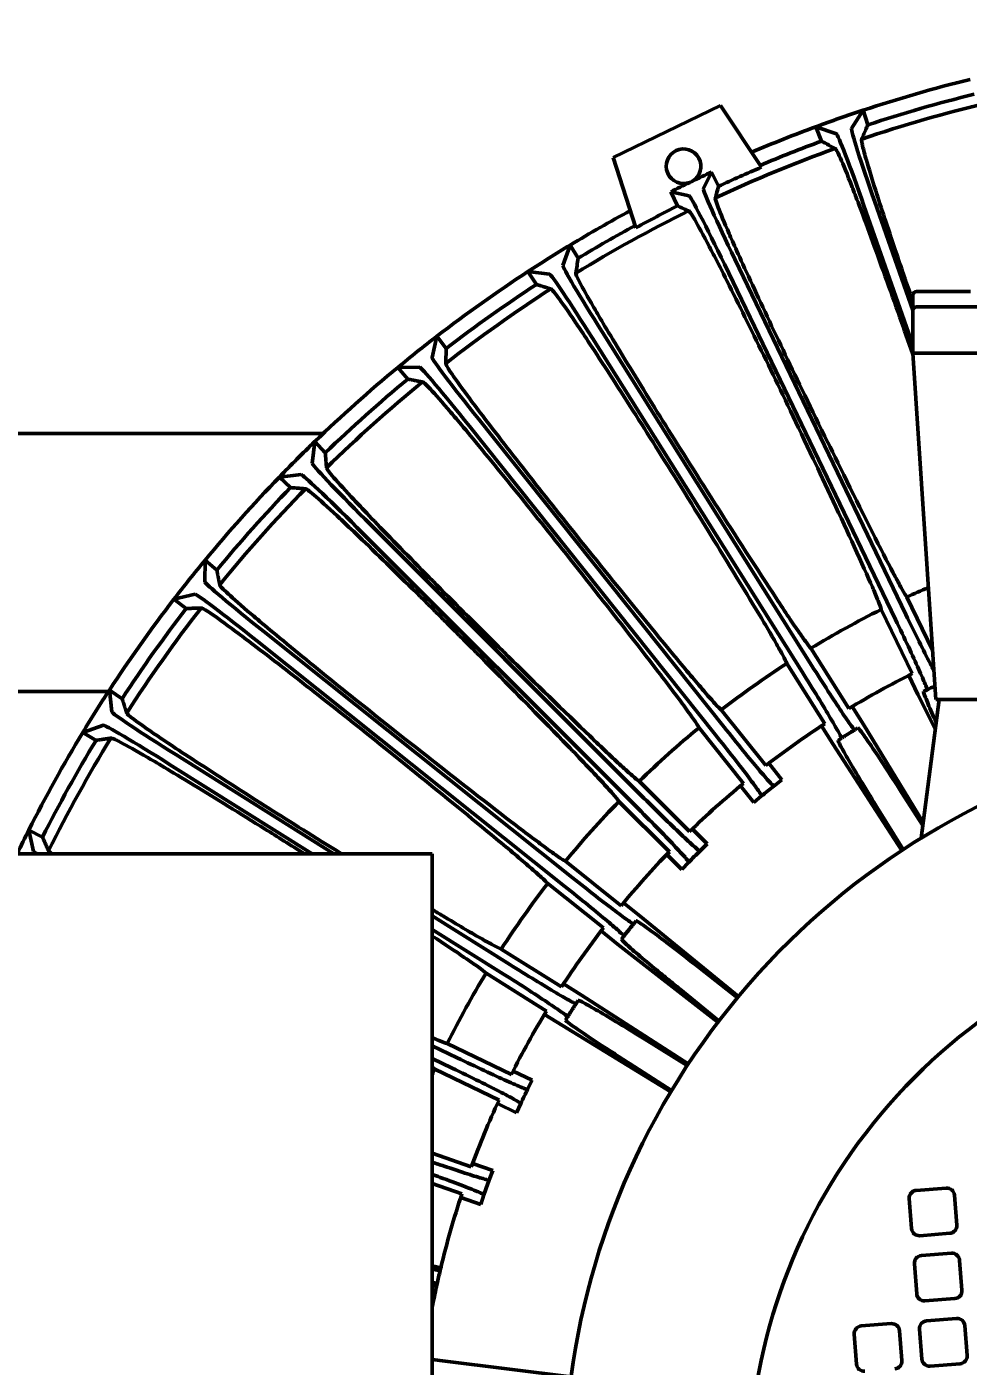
# Model space of a CAD drawing. Header units: inches. Extents: x 11 to 1621, y 11 to 1332.
# Drawn here: x 1058.74 to 1063.56, y 310.45 to 317.3 of the extents above; entities that cross this region are included whole.
import ezdxf

# ---------------------------------------------------------------- set-up
doc = ezdxf.new("R2010")
doc.units = ezdxf.units.IN
doc.header["$LTSCALE"] = 48
doc.header["$MEASUREMENT"] = 0
doc.layers.add('Dimension (ANSI)', color=7, linetype='Continuous', lineweight=25)
doc.layers.add('Visible (ANSI)', color=7, linetype='Continuous', lineweight=50)
doc.styles.add('Dimension Text', font='tahoma.ttf')
doc.dimstyles.new('ELC FT', dxfattribs={"dimscale": 48, "dimtxt": 0.12, "dimasz": 0.098425, "dimexe": 0.05, "dimexo": 0.1, "dimgap": 0.031496, "dimtad": 1, "dimdec": 5, "dimzin": 3, "dimdsep": 46, "dimlunit": 4, "dimtxsty": 'Dimension Text', "dimcen": 0.09, "dimdle": 0.5, "dimclrd": 5, "dimclre": 5, "dimclrt": 256, "dimadec": 1, "dimazin": 3, "dimtfac": 0.833333, "dimtofl": 0, "dimtmove": 0, "dimatfit": 3, "dimfxl": 0, "dimfrac": 2, "dimtolj": 1, "dimtzin": 0, "dimlwd": 25, "dimlwe": 25, "dimarcsym": 0})

# ---------------------------------------------------------------- blocks, each defined once
blk = doc.blocks.new('*D32')
at = {"layer": 'Defpoints', "color": 0, "linetype": 'Continuous', "transparency": 16777216}
for p in [(1009.1438, 460.8893), (1167.9445, 460.8893), (1018.5453, 291.4511)]:
    blk.add_point(p, dxfattribs=at)
at = {"layer": 'Dimension (ANSI)', "color": 5, "linetype": 'Continuous', "lineweight": 25, "transparency": 16777216}
for p, q in [((1163.1445, 460.8893), (1006.7438, 460.8893)), ((1009.1438, 296.1755), (1009.1438, 456.1649)), ((1013.7453, 291.4511), (1006.7438, 291.4511))]:
    blk.add_line(p, q, dxfattribs=at)
at = {"layer": 'Dimension (ANSI)', "color": 5, "linetype": 'Continuous', "transparency": 16777216}
for points in [[(1008.3564, 456.1649), (1009.9312, 456.1649), (1009.1438, 460.8893)], [(1008.3564, 296.1755), (1009.9312, 296.1755), (1009.1438, 291.4511)]]:
    blk.add_solid(points, dxfattribs=at)
at = {"layer": 'Dimension (ANSI)', "linetype": 'Continuous', "lineweight": 25, "transparency": 16777216, "insert": (1003.9957, 376.1702), "char_height": 5.76, "attachment_point": 5, "rotation": 90, "style": 'Dimension Text'}
blk.add_mtext('\\A1;14\'-1 7/16"', dxfattribs=at)
blk = doc.blocks.new('*D51')
at = {"layer": 'Defpoints', "color": 0, "linetype": 'Continuous', "transparency": 16777216}
for p in [(1146.447, 546.4511), (994.5453, 291.4511), (1018.5453, 291.4511)]:
    blk.add_point(p, dxfattribs=at)
at = {"layer": 'Dimension (ANSI)', "color": 5, "linetype": 'Continuous', "lineweight": 25, "transparency": 16777216}
for p, q in [((1141.647, 546.4511), (992.1453, 546.4511)), ((994.5453, 541.7267), (994.5453, 296.1755)), ((1013.7453, 291.4511), (992.1453, 291.4511))]:
    blk.add_line(p, q, dxfattribs=at)
at = {"layer": 'Dimension (ANSI)', "color": 5, "linetype": 'Continuous', "transparency": 16777216}
for points in [[(993.7579, 541.7267), (995.3327, 541.7267), (994.5453, 546.4511)], [(993.7579, 296.1755), (995.3327, 296.1755), (994.5453, 291.4511)]]:
    blk.add_solid(points, dxfattribs=at)
at = {"layer": 'Dimension (ANSI)', "linetype": 'Continuous', "lineweight": 25, "transparency": 16777216, "insert": (990.0336, 418.9511), "char_height": 5.76, "attachment_point": 5, "rotation": 90, "style": 'Dimension Text'}
blk.add_mtext('\\A1;21\'-3"', dxfattribs=at)

msp = doc.modelspace()

# ---------------------------------------------------------------- linework, layer by layer
at = {"layer": 'Visible (ANSI)'}
for p, q in [((1062.291202, 316.8985), (1061.741398, 316.633729)), ((1062.499766, 316.583149), (1062.291202, 316.8985)), ((1063.019773, 316.874972), (1062.960263, 316.781271)), ((1063.019773, 316.874972), (1063.043584, 316.799912)), ((1062.806411, 316.716921), (1062.778228, 316.790451)), ((1062.883176, 316.754297), (1062.778228, 316.790451)), ((1061.741398, 316.633729), (1061.857912, 316.274049)), ((1062.244995, 316.558704), (1062.20259, 316.471714)), ((1062.244995, 316.558704), (1062.280015, 316.485984)), ((1062.070891, 316.385275), (1062.035871, 316.457995)), ((1062.130321, 316.436911), (1062.035871, 316.457995)), ((1063.273129, 315.674113), (1063.023819, 316.386599)), ((1063.07956, 316.406104), (1063.273129, 315.852916)), ((1061.522218, 316.185589), (1061.484744, 316.080114)), ((1061.522218, 316.185589), (1061.562265, 316.117789)), ((1062.363808, 316.112561), (1063.238705, 314.295819)), ((1061.416826, 316.037438), (1061.305537, 316.049439)), ((1061.349247, 315.98394), (1061.305537, 316.049439)), ((1063.185498, 314.270196), (1062.310601, 316.086938)), ((1063.273129, 315.849266), (1063.273129, 315.928006)), ((1063.292814, 315.947691), (1063.568404, 315.947691)), ((1063.273129, 315.849266), (1063.273129, 315.63273)), ((1063.292814, 315.868951), (1063.469979, 315.868951)), ((1063.469979, 315.868951), (1063.804625, 315.868951)), ((1060.840686, 315.71961), (1060.815258, 315.610602)), ((1060.840686, 315.71961), (1060.888073, 315.65672)), ((1062.707963, 314.002489), (1061.635157, 315.70985)), ((1061.685161, 315.741269), (1062.757967, 314.033908)), ((1063.273129, 315.63273), (1063.281874, 315.63273)), ((1063.391239, 313.861077), (1063.273129, 315.63273)), ((1063.281874, 315.63273), (1063.298623, 315.63273)), ((1063.298623, 315.63273), (1063.321109, 315.63273)), ((1063.321109, 315.63273), (1063.341512, 315.63273)), ((1063.341512, 315.63273), (1063.373494, 315.63273)), ((1063.373494, 315.63273), (1063.412131, 315.63273)), ((1063.412131, 315.63273), (1063.469979, 315.63273)), ((1063.469979, 315.63273), (1066.411769, 315.63273)), ((1060.752545, 315.56059), (1060.640611, 315.560055)), ((1060.69138, 315.499863), (1060.640611, 315.560055)), ((1061.052352, 315.296328), (1062.309576, 313.719818)), ((1043.070729, 315.222351), (1060.259562, 315.222351)), ((1062.263405, 313.682998), (1061.006181, 315.259507)), ((1060.215613, 315.180254), (1060.202549, 315.069084)), ((1060.215613, 315.180254), (1060.269743, 315.123064)), ((1060.14583, 315.012365), (1060.03466, 314.999301)), ((1060.091849, 314.945171), (1060.03466, 314.999301)), ((1061.857414, 313.315741), (1060.431582, 314.741573)), ((1060.47334, 314.783332), (1061.899172, 313.3575)), ((1059.654858, 314.574302), (1059.654324, 314.462369)), ((1059.654858, 314.574302), (1059.715051, 314.523533)), ((1059.604312, 314.399656), (1059.495304, 314.374227)), ((1059.558194, 314.326841), (1059.495304, 314.374227)), ((1063.112527, 314.322008), (1063.270555, 313.993861)), ((1063.374392, 314.113774), (1063.243693, 314.385174)), ((1059.955406, 314.208733), (1061.531916, 312.951509)), ((1061.495095, 312.905337), (1059.918586, 314.162562)), ((1062.946694, 313.814869), (1062.752919, 314.123259)), ((1062.629651, 314.045804), (1062.823425, 313.737414)), ((1063.300259, 313.887308), (1063.253166, 313.985099)), ((1063.329248, 313.9019), (1063.34664, 313.910655)), ((1043.070729, 313.902351), (1059.160894, 313.902351)), ((1059.165475, 313.909377), (1059.230973, 313.865667)), ((1059.165475, 313.909377), (1059.177476, 313.798087)), ((1063.389036, 313.708505), (1063.300259, 313.887308)), ((1063.408955, 313.861077), (1063.316467, 313.152654)), ((1066.467802, 313.861077), (1063.391239, 313.861077)), ((1062.521641, 313.523287), (1062.294557, 313.808042)), ((1062.963364, 313.824931), (1063.021111, 313.733028)), ((1059.1348, 313.730169), (1059.029325, 313.692695)), ((1062.180735, 313.717273), (1062.40782, 313.432518)), ((1062.864873, 313.634857), (1062.807127, 313.72676)), ((1062.976666, 313.706177), (1062.993333, 313.716246)), ((1063.021111, 313.733028), (1063.326956, 313.233)), ((1059.097125, 313.652648), (1059.029325, 313.692695)), ((1062.892045, 313.652603), (1062.908348, 313.66325)), ((1059.505064, 313.579756), (1060.312722, 313.072271)), ((1063.216968, 313.089211), (1062.864873, 313.634857)), ((1060.201723, 313.072271), (1059.473645, 313.529753)), ((1062.53708, 313.535152), (1062.604754, 313.450293)), ((1062.131908, 313.185948), (1061.874369, 313.443487)), ((1062.563595, 313.418635), (1062.604754, 313.450293)), ((1062.46049, 313.335246), (1062.392817, 313.420106)), ((1062.46049, 313.335246), (1062.500513, 313.368329)), ((1063.324876, 313.217066), (1063.214563, 313.389843)), ((1061.771426, 313.340545), (1062.028966, 313.083005)), ((1063.090136, 313.311661), (1063.224581, 313.094219)), ((1058.753616, 313.193839), (1058.823597, 313.157737)), ((1058.753616, 313.193839), (1058.778003, 313.084593)), ((1062.145922, 313.199467), (1062.222671, 313.122718)), ((1062.185316, 313.086651), (1062.222671, 313.122718)), ((1052.936756, 313.072271), (1060.816756, 313.072271)), ((1060.816756, 313.072271), (1060.816756, 308.122271)), ((1061.782396, 312.807094), (1061.497641, 313.034178)), ((1062.092196, 312.992243), (1062.015446, 313.068992)), ((1062.092196, 312.992243), (1062.128263, 313.029598)), ((1061.406871, 312.920357), (1061.691627, 312.693273)), ((1061.794808, 312.822097), (1061.879667, 312.754424)), ((1060.816756, 312.755565), (1061.212425, 312.506951)), ((1061.879667, 312.754424), (1062.38246, 312.34345)), ((1061.181006, 312.456947), (1060.816756, 312.68582)), ((1061.764621, 312.61016), (1061.679761, 312.677833)), ((1061.846585, 312.714401), (1061.858991, 312.729409)), ((1062.277173, 312.211424), (1061.764621, 312.61016)), ((1061.784407, 312.635885), (1061.796279, 312.651319)), ((1061.477499, 312.391489), (1061.169109, 312.585263)), ((1062.376632, 312.336445), (1062.175611, 312.494391)), ((1061.091655, 312.461995), (1061.400045, 312.26822)), ((1061.488153, 312.407787), (1061.580057, 312.350041)), ((1061.580057, 312.350041), (1062.125702, 311.997946)), ((1062.083988, 312.3795), (1062.282705, 312.218665)), ((1061.551663, 312.306565), (1061.562311, 312.322868)), ((1061.481886, 312.193803), (1061.389983, 312.25155)), ((1061.498668, 312.221581), (1061.508736, 312.238248)), ((1062.035859, 311.854961), (1061.481886, 312.193803)), ((1060.816756, 312.091039), (1060.944718, 312.029416)), ((1061.221053, 311.944359), (1060.892906, 312.102386)), ((1062.120695, 311.990333), (1061.903253, 312.124778)), ((1060.919095, 311.976209), (1060.816756, 312.025493)), ((1061.825071, 312.000351), (1062.040546, 311.862776)), ((1060.82974, 311.971221), (1061.157887, 311.813194)), ((1061.229815, 311.961748), (1061.327606, 311.914655)), ((1061.304259, 311.868274), (1061.327606, 311.914655)), ((1061.247546, 311.748408), (1061.149755, 311.795501)), ((1061.247546, 311.748408), (1061.269251, 311.795579)), ((1061.016282, 311.471328), (1060.816756, 311.541145)), ((1061.023042, 311.489589), (1061.125491, 311.453741)), ((1061.107483, 311.405037), (1061.125491, 311.453741)), ((1060.816756, 311.386907), (1060.968199, 311.333915)), ((1061.064548, 311.279575), (1060.962099, 311.315423)), ((1061.064548, 311.279575), (1061.080835, 311.32888)), ((1063.255379, 311.308977), (1063.267426, 311.155907)), ((1063.444608, 311.363361), (1063.291538, 311.351314)), ((1063.498993, 311.174131), (1063.486946, 311.327201)), ((1063.309763, 311.119747), (1063.462833, 311.131794)), ((1060.860229, 310.955422), (1060.816756, 310.965344)), ((1063.281635, 310.975363), (1063.293681, 310.822293)), ((1063.470864, 311.029747), (1063.317794, 311.0177)), ((1063.525249, 310.840517), (1063.513202, 310.993587)), ((1060.856812, 310.941063), (1060.86025, 310.955417)), ((1060.816756, 310.864388), (1060.838328, 310.859464)), ((1060.838348, 310.85946), (1060.841478, 310.873884)), ((1063.336019, 310.786133), (1063.489089, 310.79818)), ((1063.49712, 310.696133), (1063.34405, 310.684086)), ((1063.163506, 310.669877), (1063.010436, 310.65783)), ((1063.217891, 310.480647), (1063.205844, 310.633717)), ((1063.307891, 310.641748), (1063.319937, 310.488678)), ((1063.551505, 310.506903), (1063.539458, 310.659973)), ((1062.974277, 310.615492), (1062.986323, 310.462422)), ((1060.816756, 310.486087), (1060.881767, 310.478762)), ((1060.881767, 310.478762), (1061.526145, 310.398283)), ((1063.362275, 310.452519), (1063.515345, 310.464566))]:
    msp.add_line(p, q, dxfattribs=at)
for centre, radius, start, end in [((1065.330215, 309.884699), 7.362205, 103.8529753, 108.2898819), ((1065.330215, 309.884699), 7.283465, 103.8438861, 108.2973358), ((1065.330215, 309.884699), 7.362205, 108.2898819, 110.2815467), ((1065.330215, 309.884699), 7.224409, 103.3915589, 108.7117367), ((1065.330215, 309.884699), 7.362205, 110.2815467, 113.0377638), ((1062.10171, 316.588758), 0.088583, 300.554439, 290.8741324), ((1065.330215, 309.884699), 7.224409, 109.8596919, 115.1112424), ((1065.330215, 309.884699), 7.283465, 110.2740927, 112.9235932), ((1065.330215, 309.884699), 7.27191, 112.9066282, 114.7998416), ((1065.107288, 310.347612), 6.838887, 114.7419354, 115.6516666), ((1065.107288, 310.347612), 6.838887, 115.7769048, 116.686636), ((1065.330215, 309.884699), 7.27191, 116.6287298, 118.5219432), ((1065.330215, 309.884699), 7.362205, 118.3908076, 121.1470247), ((1065.330215, 309.884699), 7.224409, 116.3173291, 121.5398138), ((1065.330215, 309.884699), 7.283465, 118.5049783, 121.1532773), ((1065.330215, 309.884699), 7.362205, 121.1470247, 123.1386895), ((1065.330215, 309.884699), 7.362205, 123.1386895, 127.5755962), ((1065.330215, 309.884699), 7.283465, 123.132437, 127.5818488), ((1065.330215, 309.884699), 7.224409, 122.7459005, 127.9683852), ((1063.292814, 315.928006), 0.019685, 90, 180), ((1063.292814, 315.849266), 0.019685, 90, 180), ((1065.330215, 309.884699), 7.362205, 127.5755962, 129.567261), ((1065.330215, 309.884699), 7.362205, 129.567261, 134.0041676), ((1065.330215, 309.884699), 7.283465, 129.5610084, 134.0104202), ((1065.330215, 309.884699), 7.224409, 129.1744719, 134.3969567), ((1065.330215, 309.884699), 7.362205, 134.0041676, 135.9958324), ((1065.330215, 309.884699), 7.362205, 135.9958324, 140.432739), ((1065.330215, 309.884699), 7.283465, 135.9895798, 140.4389916), ((1065.330215, 309.884699), 7.224409, 135.6030433, 140.8255281), ((1065.330215, 309.884699), 7.362205, 140.432739, 142.4244038), ((1065.330215, 309.884699), 4.96063, 113.4892006, 114.8735077), ((1065.330215, 309.884699), 7.362205, 142.4244038, 146.8613105), ((1065.330215, 309.884699), 7.283465, 142.4181512, 146.867563), ((1065.330215, 309.884699), 7.224409, 142.0316148, 147.2540995), ((1065.330215, 309.884699), 4.96063, 116.5550637, 121.3020791), ((1065.330215, 309.884699), 4.96063, 122.9836352, 127.7306505), ((1065.330215, 309.884699), 4.596457, 116.6216832, 121.2354596), ((1065.330215, 309.884699), 7.362205, 146.8613105, 148.8529753), ((1065.330215, 309.884699), 3.838583, 72.7611425, 284.857357), ((1065.330215, 309.884699), 4.96063, 129.4122066, 134.159222), ((1065.330215, 309.884699), 4.596457, 123.0502546, 127.6640311), ((1065.330215, 309.884699), 7.362205, 148.8529753, 153.2898819), ((1065.330215, 309.884699), 7.283465, 148.8467227, 153.2961345), ((1065.330215, 309.884699), 7.224409, 148.4601862, 153.6826709), ((1065.330215, 309.884699), 4.596457, 129.4788261, 134.0926025), ((1065.330215, 309.884699), 4.96063, 135.840778, 140.5877934), ((1065.330215, 309.884699), 7.362205, 153.2898819, 154.3441662), ((1065.330215, 309.884699), 4.596457, 135.9073975, 140.5211739), ((1065.330215, 309.884699), 4.96063, 142.2693495, 147.0163648), ((1065.330215, 309.884699), 2.893701, 63.8732732, 296.1267268), ((1065.330215, 309.884699), 4.596457, 142.3359689, 146.9497454), ((1065.330215, 309.884699), 4.96063, 148.6979209, 153.4449363), ((1065.330215, 309.884699), 4.596457, 148.7645404, 153.3783168), ((1065.330215, 309.884699), 4.96063, 155.1264923, 155.4854567), ((1065.330215, 309.884699), 4.596457, 155.1931118, 159.8068882), ((1065.330215, 309.884699), 4.596457, 161.6216832, 166.5293978), ((1063.294627, 311.312066), 0.03937, 94.5, 184.5), ((1063.447697, 311.324112), 0.03937, 4.5, 94.5), ((1063.459744, 311.171042), 0.03937, 274.5, 4.5), ((1063.306674, 311.158996), 0.03937, 184.5, 274.5), ((1063.320883, 310.978451), 0.03937, 94.5, 184.5), ((1063.473953, 310.990498), 0.03937, 4.5, 94.5), ((1064.954006, 309.970566), 4.210573, 166.3526284, 166.4731766), ((1065.330215, 309.884699), 4.596457, 167.7563164, 169.0952616), ((1064.954006, 309.970566), 4.210573, 167.8125377, 167.9330796), ((1063.486, 310.837428), 0.03937, 274.5, 4.5), ((1063.33293, 310.825381), 0.03937, 184.5, 274.5), ((1063.500209, 310.656884), 0.03937, 4.5, 94.5), ((1063.013525, 310.618581), 0.03937, 94.5, 184.5), ((1063.166595, 310.630628), 0.03937, 4.5, 94.5), ((1063.347139, 310.644837), 0.03937, 94.5, 184.5), ((1063.359186, 310.491767), 0.03937, 184.5, 274.5), ((1063.512256, 310.503814), 0.03937, 274.5, 4.5), ((1063.025572, 310.465511), 0.03937, 184.5, 274.5), ((1063.178642, 310.477558), 0.03937, 274.5, 4.5)]:
    msp.add_arc(centre, radius, start, end, dxfattribs=at)
for centre, major_axis, ratio, start_param, end_param in [((1063.012913, 316.382709), (-0.130026, 0.3716), 0.02940993, 4.71256895, 6.25997063), ((1063.090512, 316.409861), (0.13003, -0.371598), 0.02940993, 3.16480738, 4.71220886), ((1062.130639, 316.528675), (-0.039897, -0.01921), 0.49448021, 1.40135346, 1.74056003), ((1062.37358, 316.117194), (0.170819, -0.354705), 0.02747098, 3.16328007, 4.71222234), ((1062.300885, 316.082186), (-0.170816, 0.354707), 0.02747098, 4.71255561, 6.26149789), ((1061.626035, 315.70404), (-0.209456, 0.333351), 0.02747098, 4.7125556, 6.26149787), ((1061.694353, 315.746968), (0.209459, -0.333349), 0.02747098, 3.16328009, 4.71222235), ((1060.997766, 315.252713), (-0.245463, 0.307803), 0.02747098, 4.7125556, 6.26149787), ((1061.060849, 315.30302), (0.245465, -0.307801), 0.02747098, 3.16328009, 4.71222235), ((1060.423981, 314.73388), (-0.278382, 0.278385), 0.02747098, 4.7125556, 6.26149787), ((1060.481034, 314.790933), (0.278385, -0.278382), 0.02747098, 3.16328009, 4.71222235), ((1059.962201, 314.217147), (0.307803, -0.245463), 0.02747098, 3.16328009, 4.71222235), ((1059.911894, 314.154065), (-0.307801, 0.245465), 0.02747098, 4.7125556, 6.26149787), ((1064.594127, 311.413202), (2.535306, 1.220939), 0.99207556, 1.56931151, 1.58513329), ((1059.510873, 313.588879), (0.333351, -0.209456), 0.02747098, 3.16328009, 4.71222235), ((1059.467946, 313.520561), (-0.333349, 0.209459), 0.02747098, 4.7125556, 6.26149787), ((1064.272458, 311.211084), (2.200056, 1.754486), 0.99207561, 1.55645938, 1.58513331), ((1059.132728, 312.914028), (0.354707, -0.170816), 0.02747098, 3.16328009, 3.47465976), ((1064.130601, 311.084313), (1.989782, 1.989782), 0.9920756, 1.55645939, 1.58513332), ((1063.801712, 310.620787), (1.220939, 2.535306), 0.9920756, 1.55645939, 1.58513332), ((1063.728907, 310.445021), (0.929398, 2.656066), 0.9920756, 1.55645939, 1.58513332), ((1060.472974, 311.028667), (0.383837, -0.087608), 0.01249982, 5.82511835, 6.2830498), ((1064.749381, 310.01727), (0.892558, 3.91055), 0.99739926, 1.56220792, 1.57938473), ((1060.457642, 310.961497), (-0.383837, 0.087609), 0.01249982, 3.14172815, 3.50532702)]:
    msp.add_ellipse(centre, major_axis=major_axis, ratio=ratio, start_param=start_param, end_param=end_param, dxfattribs=at)
for points, knots in [([(1063.043584, 316.799912), (1063.040985, 316.793852), (1063.038389, 316.787787), (1063.035793, 316.78172), (1063.028041, 316.7636), (1063.020302, 316.745446), (1063.012574, 316.727259)], [0, 0, 0, 0, 0.25085901, 0.25085901, 0.25085901, 1, 1, 1, 1]), ([(1063.273114, 315.899277), (1063.236244, 316.005925), (1063.205938, 316.095115), (1063.14566, 316.274078), (1063.111583, 316.377344), (1063.057966, 316.54576), (1063.04146, 316.601191), (1063.023004, 316.667105), (1063.017524, 316.688684), (1063.011413, 316.718223), (1063.010756, 316.726282), (1063.012574, 316.727259)], [-2.96303889, -2.96303889, -2.96303889, -2.96303889, -2.50135505, -2.50135505, -1.77010619, -1.77010619, -1.05836574, -1.05836574, -0.52841135, -0.52841135, 0, 0, 0, 0]), ([(1062.875953, 316.679453), (1062.858572, 316.688855), (1062.841202, 316.698222), (1062.823844, 316.707556), (1062.818032, 316.710681), (1062.812221, 316.713803), (1062.806411, 316.716921)], [0, 0, 0, 0, 0.74914099, 0.74914099, 0.74914099, 1, 1, 1, 1]), ([(1062.875953, 316.679453), (1062.879144, 316.680035), (1062.888465, 316.663137), (1062.918049, 316.596861), (1062.938362, 316.547399), (1062.979915, 316.440765), (1063.010652, 316.36081), (1063.106972, 316.098438), (1063.157975, 315.956351), (1063.228885, 315.755193), (1063.250626, 315.693049), (1063.273508, 315.627107)], [-15.97489426, -15.97489426, -15.97489426, -15.97489426, -12.58174769, -12.58174769, -9.19910368, -9.19910368, -7.04501147, -7.04501147, -5.07587978, -5.07587978, -4.24163108, -4.24163108, -4.24163108, -4.24163108]), ([(1063.243693, 314.385174), (1063.238161, 314.392875), (1063.230237, 314.405622), (1063.209546, 314.441733), (1063.197447, 314.463757), (1063.155239, 314.542861), (1063.120576, 314.610236), (1063.002259, 314.84437), (1062.897598, 315.056791), (1062.753212, 315.351192), (1062.683956, 315.494497), (1062.559166, 315.75583), (1062.497217, 315.887334), (1062.38617, 316.127381), (1062.353199, 316.201421), (1062.309162, 316.301772), (1062.290413, 316.346604), (1062.266872, 316.407923), (1062.26199, 316.424632), (1062.264341, 316.426297)], [-3.93783336, -3.93783336, -3.93783336, -3.93783336, -3.83578839, -3.83578839, -3.74236245, -3.74236245, -3.56283346, -3.56283346, -3.20401727, -3.20401727, -2.67854259, -2.67854259, -2.14711322, -2.14711322, -1.57766313, -1.57766313, -0.7881993, -0.7881993, 0, 0, 0, 0]), ([(1062.127329, 316.360315), (1062.1302, 316.361145), (1062.140874, 316.345797), (1062.176651, 316.284437), (1062.202067, 316.237799), (1062.25503, 316.136514), (1062.29409, 316.061013), (1062.417548, 315.813819), (1062.483063, 315.680414), (1062.611181, 315.416007), (1062.680715, 315.270752), (1062.822321, 314.970693), (1062.908762, 314.786678), (1063.011599, 314.562417), (1063.043222, 314.49213), (1063.079391, 314.408422), (1063.089235, 314.384856), (1063.104829, 314.345559), (1063.10993, 314.331225), (1063.112527, 314.322008)], [-17.29365989, -17.29365989, -17.29365989, -17.29365989, -13.61384146, -13.61384146, -9.87956884, -9.87956884, -7.48683973, -7.48683973, -5.3151309, -5.3151309, -3.17070036, -3.17070036, -1.71223176, -1.71223176, -0.89223943, -0.89223943, -0.46586973, -0.46586973, 0, 0, 0, 0]), ([(1062.752919, 314.123259), (1062.746559, 314.130294), (1062.737257, 314.142075), (1062.712648, 314.17565), (1062.698155, 314.196185), (1062.64734, 314.27009), (1062.605335, 314.333185), (1062.461543, 314.552609), (1062.333787, 314.751929), (1062.157365, 315.028283), (1062.0725, 315.162931), (1061.919236, 315.408648), (1061.842952, 315.532389), (1061.705725, 315.758497), (1061.664671, 315.82838), (1061.609675, 315.923171), (1061.586023, 315.965624), (1061.555764, 316.023921), (1061.549042, 316.039978), (1061.551192, 316.041896)], [-3.93772258, -3.93772258, -3.93772258, -3.93772258, -3.83567723, -3.83567723, -3.7422453, -3.7422453, -3.56268719, -3.56268719, -3.20398065, -3.20398065, -2.67853389, -2.67853389, -2.14711855, -2.14711855, -1.57767746, -1.57767746, -0.78819126, -0.78819126, 0, 0, 0, 0]), ([(1061.422429, 315.960988), (1061.425189, 315.962134), (1061.437515, 315.948078), (1061.479937, 315.89111), (1061.510415, 315.847611), (1061.574385, 315.752893), (1061.621652, 315.682239), (1061.772012, 315.450423), (1061.852051, 315.325192), (1062.008968, 315.076792), (1062.094327, 314.940236), (1062.26864, 314.657918), (1062.37514, 314.484738), (1062.502439, 314.273402), (1062.541733, 314.207098), (1062.587048, 314.127965), (1062.599468, 314.10565), (1062.619364, 314.068346), (1062.626037, 314.054673), (1062.629651, 314.045804)], [-17.29365989, -17.29365989, -17.29365989, -17.29365989, -13.61384146, -13.61384146, -9.87956884, -9.87956884, -7.48683973, -7.48683973, -5.3151309, -5.3151309, -3.17070036, -3.17070036, -1.71223176, -1.71223176, -0.89223943, -0.89223943, -0.46586973, -0.46586973, 0, 0, 0, 0]), ([(1062.294557, 313.808042), (1062.287449, 313.81432), (1062.276886, 313.824986), (1062.248673, 313.855594), (1062.231972, 313.874378), (1062.173201, 313.942129), (1062.124396, 314.000124), (1061.95694, 314.202069), (1061.807671, 314.385831), (1061.601416, 314.640695), (1061.502009, 314.764995), (1061.322197, 314.992006), (1061.232539, 315.106428), (1061.070858, 315.315749), (1061.022238, 315.380597), (1060.956974, 315.468634), (1060.928718, 315.508172), (1060.892123, 315.562714), (1060.883645, 315.577918), (1060.885566, 315.580064)], [-3.93772258, -3.93772258, -3.93772258, -3.93772258, -3.83567723, -3.83567723, -3.7422453, -3.7422453, -3.56268719, -3.56268719, -3.20398065, -3.20398065, -2.67853389, -2.67853389, -2.14711855, -2.14711855, -1.57767746, -1.57767746, -0.78819126, -0.78819126, 0, 0, 0, 0]), ([(1060.766672, 315.485249), (1060.769286, 315.486697), (1060.783108, 315.474109), (1060.831642, 315.422249), (1060.866799, 315.382435), (1060.940972, 315.295475), (1060.995853, 315.230558), (1061.171221, 315.017035), (1061.264779, 314.901552), (1061.448521, 314.672283), (1061.548634, 314.546143), (1061.709287, 314.34141), (1061.843991, 314.169623), (1062.010211, 313.953702), (1062.062574, 313.884751), (1062.123311, 313.802315), (1062.139981, 313.779123), (1062.166817, 313.740359), (1062.175826, 313.726279), (1062.180735, 313.717273)], [-35.83629905, -35.83629905, -35.83629905, -35.83629905, -27.38481255, -27.38481255, -18.80826044, -18.80826044, -13.31284861, -13.31284861, -8.32505691, -8.32505691, -3.39991561, -3.39991561, -1.8347853, -1.8347853, -0.95432856, -0.95432856, -0.49894011, -0.49894011, 0, 0, 0, 0]), ([(1061.874369, 313.443487), (1061.866624, 313.448915), (1061.854975, 313.458296), (1061.823643, 313.485432), (1061.805023, 313.502152), (1061.739331, 313.562613), (1061.684586, 313.614536), (1061.495643, 313.796368), (1061.326237, 313.962751), (1061.092359, 314.193297), (1060.97966, 314.305685), (1060.775562, 314.511136), (1060.673656, 314.6148), (1060.489555, 314.804703), (1060.43398, 314.863699), (1060.35927, 314.943876), (1060.326764, 314.980001), (1060.284292, 315.030104), (1060.274166, 315.044262), (1060.275835, 315.04661)], [-3.93872226, -3.93872226, -3.93872226, -3.93872226, -3.83679896, -3.83679896, -3.74346805, -3.74346805, -3.56413938, -3.56413938, -3.20398065, -3.20398065, -2.67853389, -2.67853389, -2.14711855, -2.14711855, -1.57767746, -1.57767746, -0.78819126, -0.78819126, 0, 0, 0, 0]), ([(1060.168303, 314.939079), (1060.170739, 314.94081), (1060.185884, 314.92985), (1060.239919, 314.883749), (1060.279312, 314.848123), (1060.362755, 314.770014), (1060.42456, 314.71165), (1060.622733, 314.519104), (1060.728632, 314.414823), (1060.936889, 314.207568), (1061.050495, 314.09343), (1061.233061, 313.907972), (1061.386152, 313.752347), (1061.575503, 313.556394), (1061.635257, 313.49374), (1061.704842, 313.418623), (1061.724004, 313.397443), (1061.75501, 313.361927), (1061.76554, 313.348944), (1061.771426, 313.340545)], [-35.83629905, -35.83629905, -35.83629905, -35.83629905, -27.38481255, -27.38481255, -18.80826044, -18.80826044, -13.31284861, -13.31284861, -8.32505691, -8.32505691, -3.39991561, -3.39991561, -1.8347853, -1.8347853, -0.95432856, -0.95432856, -0.49894011, -0.49894011, 0, 0, 0, 0]), ([(1061.497641, 313.034178), (1061.489314, 313.038717), (1061.476643, 313.046766), (1061.442326, 313.070328), (1061.421864, 313.084925), (1061.349491, 313.137899), (1061.289005, 313.18358), (1061.08081, 313.343199), (1060.894392, 313.489139), (1060.636596, 313.691716), (1060.512022, 313.79078), (1060.286204, 313.972087), (1060.173332, 314.063689), (1059.969127, 314.231785), (1059.907295, 314.284188), (1059.824078, 314.355496), (1059.787732, 314.387754), (1059.739917, 314.432786), (1059.728269, 314.445722), (1059.729665, 314.448242)], [-3.93772258, -3.93772258, -3.93772258, -3.93772258, -3.83567723, -3.83567723, -3.7422453, -3.7422453, -3.56268719, -3.56268719, -3.20398065, -3.20398065, -2.67853389, -2.67853389, -2.14711855, -2.14711855, -1.57767746, -1.57767746, -0.78819126, -0.78819126, 0, 0, 0, 0]), ([(1059.634849, 314.329347), (1059.637076, 314.331341), (1059.653353, 314.322144), (1059.71221, 314.282384), (1059.755344, 314.251392), (1059.847008, 314.183117), (1059.914958, 314.13204), (1060.133444, 313.962893), (1060.250353, 313.871125), (1060.480506, 313.68849), (1060.606177, 313.58779), (1060.863951, 313.378887), (1061.021672, 313.2506), (1061.211628, 313.093167), (1061.270616, 313.043562), (1061.339523, 312.983836), (1061.358617, 312.966875), (1061.389717, 312.938236), (1061.400531, 312.927535), (1061.406871, 312.920357)], [-17.29365989, -17.29365989, -17.29365989, -17.29365989, -13.61384146, -13.61384146, -9.87956884, -9.87956884, -7.48683973, -7.48683973, -5.3151309, -5.3151309, -3.17070036, -3.17070036, -1.71223176, -1.71223176, -0.89223943, -0.89223943, -0.46586973, -0.46586973, 0, 0, 0, 0]), ([(1063.34664, 313.910655), (1063.34727, 313.910972), (1063.34681, 313.913546), (1063.343638, 313.92341), (1063.340805, 313.930939), (1063.329389, 313.959168), (1063.31806, 313.985368), (1063.288705, 314.050864), (1063.270899, 314.089655), (1063.230538, 314.176005), (1063.208262, 314.222926), (1063.185498, 314.270196)], [0, 0, 0, 0, 0.19549809, 0.19549809, 0.40230456, 0.40230456, 0.78720508, 0.78720508, 1.17543315, 1.17543315, 1.57523368, 1.57523368, 1.57523368, 1.57523368]), ([(1063.238705, 314.295819), (1063.261469, 314.248549), (1063.284264, 314.201878), (1063.326611, 314.116484), (1063.345837, 314.078377), (1063.369212, 314.033064), (1063.375545, 314.02093), (1063.381308, 314.010044)], [0.000000001, 0.000000001, 0.000000001, 0.000000001, 0.3997919, 0.3997919, 0.788011493, 0.788011493, 0.948998348, 0.948998348, 0.948998348, 0.948998348]), ([(1062.908348, 313.66325), (1062.908938, 313.663636), (1062.908194, 313.666142), (1062.903937, 313.67559), (1062.900279, 313.682754), (1062.885774, 313.709527), (1062.871582, 313.734294), (1062.835079, 313.796091), (1062.813042, 313.832645), (1062.763266, 313.913933), (1062.735877, 313.958065), (1062.707963, 314.002489)], [0, 0, 0, 0, 0.19549809, 0.19549809, 0.40230456, 0.40230456, 0.78720508, 0.78720508, 1.17543315, 1.17543315, 1.57523368, 1.57523368, 1.57523368, 1.57523368]), ([(1062.757967, 314.033908), (1062.78588, 313.989484), (1062.813758, 313.945659), (1062.865399, 313.865543), (1062.888771, 313.829828), (1062.928611, 313.770127), (1062.944767, 313.746595), (1062.962596, 313.72191), (1062.967463, 313.715506), (1062.974128, 313.707571), (1062.976063, 313.705813), (1062.976666, 313.706177)], [0, 0, 0, 0, 0.3997919, 0.3997919, 0.78801149, 0.78801149, 1.17290367, 1.17290367, 1.37970565, 1.37970565, 1.57519948, 1.57519948, 1.57519948, 1.57519948]), ([(1063.329248, 313.9019), (1063.327955, 313.901249), (1063.331105, 313.891003), (1063.345822, 313.853366), (1063.356937, 313.82698), (1063.378167, 313.778677), (1063.385639, 313.761921), (1063.393683, 313.744089)], [-1.575912697, -1.575912697, -1.575912697, -1.575912697, -1.174449533, -1.174449533, -0.787957229, -0.787957229, -0.605996995, -0.605996995, -0.605996995, -0.605996995]), ([(1060.3531, 313.072271), (1060.210965, 313.160368), (1060.091877, 313.235044), (1059.860277, 313.381636), (1059.737859, 313.460025), (1059.516117, 313.6042), (1059.448807, 313.649351), (1059.358129, 313.710892), (1059.3184, 313.738879), (1059.265844, 313.778274), (1059.252821, 313.789824), (1059.253925, 313.792485)], [-3.14740405, -3.14740405, -3.14740405, -3.14740405, -2.67853389, -2.67853389, -2.14711855, -2.14711855, -1.57767746, -1.57767746, -0.78819126, -0.78819126, 0, 0, 0, 0]), ([(1062.309576, 313.719818), (1062.342288, 313.678799), (1062.374897, 313.638371), (1062.435184, 313.564541), (1062.462408, 313.531667), (1062.508682, 313.476802), (1062.527371, 313.455227), (1062.547851, 313.432693), (1062.553405, 313.426874), (1062.560917, 313.419736), (1062.563036, 313.418205), (1062.563595, 313.418635)], [0, 0, 0, 0, 0.39979191, 0.39979191, 0.78801151, 0.78801151, 1.17290368, 1.17290368, 1.37970566, 1.37970566, 1.57519948, 1.57519948, 1.57519948, 1.57519948]), ([(1062.976666, 313.706177), (1062.976041, 313.705797), (1062.975479, 313.705454), (1062.9749, 313.705102), (1062.974191, 313.704669), (1062.973457, 313.704221), (1062.972722, 313.703772), (1062.97128, 313.702891), (1062.969834, 313.702006), (1062.968369, 313.701108), (1062.966936, 313.700228), (1062.965484, 313.699336), (1062.964022, 313.698436), (1062.962584, 313.69755), (1062.961135, 313.696656), (1062.959678, 313.695755), (1062.956816, 313.693985), (1062.953919, 313.692187), (1062.951007, 313.690372), (1062.948131, 313.688579), (1062.945241, 313.686771), (1062.942355, 313.684957), (1062.939468, 313.683143), (1062.936585, 313.681324), (1062.933722, 313.679511), (1062.930823, 313.677675), (1062.927946, 313.675845), (1062.925109, 313.674034), (1062.923665, 313.673112), (1062.922232, 313.672195), (1062.92081, 313.671284), (1062.919364, 313.670357), (1062.91793, 313.669436), (1062.916516, 313.668526), (1062.915071, 313.667596), (1062.913646, 313.666678), (1062.912226, 313.66576), (1062.911503, 313.665293), (1062.910781, 313.664826), (1062.910084, 313.664375), (1062.909515, 313.664007), (1062.908962, 313.663648), (1062.908348, 313.66325)], [4.6745427349, 4.6745427349, 4.6745427349, 4.6745427349, 4.6766032904, 4.6766032904, 4.6766032904, 4.6791315186, 4.6791315186, 4.6791315186, 4.6840938454, 4.6840938454, 4.6840938454, 4.6889526265, 4.6889526265, 4.6889526265, 4.6937303898, 4.6937303898, 4.6937303898, 4.7031180063, 4.7031180063, 4.7031180063, 4.7123889471, 4.7123889471, 4.7123889471, 4.7216598905, 4.7216598905, 4.7216598905, 4.7310475153, 4.7310475153, 4.7310475153, 4.7358252852, 4.7358252852, 4.7358252852, 4.7406840749, 4.7406840749, 4.7406840749, 4.7456464124, 4.7456464124, 4.7456464124, 4.748174647, 4.748174647, 4.748174647, 4.7502352082, 4.7502352082, 4.7502352082, 4.7502352082]), ([(1063.214563, 313.389843), (1063.18624, 313.434204), (1063.158042, 313.478015), (1063.105982, 313.557807), (1063.082487, 313.593262), (1063.042173, 313.652745), (1063.025722, 313.676232), (1063.007597, 313.700736), (1063.002659, 313.707059), (1062.995898, 313.714882), (1062.993934, 313.71661), (1062.993333, 313.716246)], [-1.57592415, -1.57592415, -1.57592415, -1.57592415, -1.17486745, -1.17486745, -0.78796298, -0.78796298, -0.40143527, -0.40143527, -0.19502231, -0.19502231, 0, 0, 0, 0]), ([(1059.173018, 313.663722), (1059.175007, 313.665952), (1059.192211, 313.658636), (1059.25515, 313.625715), (1059.301483, 313.599748), (1059.400215, 313.542165), (1059.473457, 313.499017), (1059.709507, 313.355396), (1059.835956, 313.277295), (1060.024459, 313.159484), (1060.090814, 313.117778), (1060.162757, 313.072268)], [-35.83629905, -35.83629905, -35.83629905, -35.83629905, -27.38481255, -27.38481255, -18.80826044, -18.80826044, -13.31284861, -13.31284861, -8.32505691, -8.32505691, -5.81300909, -5.81300909, -5.81300909, -5.81300909]), ([(1062.500513, 313.368329), (1062.501056, 313.368778), (1062.500035, 313.371185), (1062.494748, 313.380096), (1062.490311, 313.386806), (1062.472899, 313.411787), (1062.456024, 313.434809), (1062.412831, 313.492131), (1062.386839, 313.525987), (1062.328276, 313.601191), (1062.296117, 313.641978), (1062.263405, 313.682998)], [0, 0, 0, 0, 0.19549809, 0.19549809, 0.40230456, 0.40230456, 0.78720508, 0.78720508, 1.17543315, 1.17543315, 1.57523368, 1.57523368, 1.57523368, 1.57523368]), ([(1062.892045, 313.652603), (1062.890834, 313.651812), (1062.895111, 313.641983), (1062.91395, 313.60623), (1062.927949, 313.581254), (1062.964011, 313.519182), (1062.985747, 313.482651), (1063.022851, 313.421292), (1063.036356, 313.399123), (1063.063333, 313.355094), (1063.0767, 313.333391), (1063.090136, 313.311661)], [-1.5759127, -1.5759127, -1.5759127, -1.5759127, -1.17444953, -1.17444953, -0.78795723, -0.78795723, -0.40102019, -0.40102019, -0.19468448, -0.19468448, 0, 0, 0, 0]), ([(1062.128263, 313.029598), (1062.128752, 313.030105), (1062.127468, 313.032383), (1062.121216, 313.040646), (1062.116056, 313.046817), (1062.095957, 313.069691), (1062.07661, 313.090679), (1062.027271, 313.142804), (1061.997652, 313.173538), (1061.931036, 313.241712), (1061.894513, 313.278642), (1061.857414, 313.315741)], [0, 0, 0, 0, 0.19549809, 0.19549809, 0.40230456, 0.40230456, 0.78720508, 0.78720508, 1.17543315, 1.17543315, 1.57523368, 1.57523368, 1.57523368, 1.57523368]), ([(1061.899172, 313.3575), (1061.936272, 313.320401), (1061.973202, 313.283878), (1062.041376, 313.217262), (1062.072109, 313.187643), (1062.124235, 313.138304), (1062.145222, 313.118957), (1062.168097, 313.098858), (1062.174267, 313.093698), (1062.182531, 313.087445), (1062.184809, 313.086162), (1062.185316, 313.086651)], [0, 0, 0, 0, 0.39979191, 0.39979191, 0.78801151, 0.78801151, 1.17290368, 1.17290368, 1.37970566, 1.37970566, 1.57519948, 1.57519948, 1.57519948, 1.57519948]), ([(1061.531916, 312.951509), (1061.572935, 312.918796), (1061.613723, 312.886638), (1061.688927, 312.828074), (1061.722783, 312.802083), (1061.780105, 312.75889), (1061.803127, 312.742015), (1061.828108, 312.724603), (1061.834818, 312.720166), (1061.843729, 312.714878), (1061.846136, 312.713858), (1061.846585, 312.714401)], [0, 0, 0, 0, 0.3997919, 0.3997919, 0.78801149, 0.78801149, 1.17290367, 1.17290367, 1.37970565, 1.37970565, 1.57519948, 1.57519948, 1.57519948, 1.57519948]), ([(1061.796279, 312.651319), (1061.796709, 312.651877), (1061.795178, 312.653997), (1061.78804, 312.661509), (1061.782221, 312.667062), (1061.759687, 312.687543), (1061.738112, 312.706232), (1061.683247, 312.752506), (1061.650373, 312.77973), (1061.576543, 312.840017), (1061.536115, 312.872625), (1061.495095, 312.905337)], [0, 0, 0, 0, 0.19549809, 0.19549809, 0.40230456, 0.40230456, 0.78720508, 0.78720508, 1.17543315, 1.17543315, 1.57523368, 1.57523368, 1.57523368, 1.57523368]), ([(1061.169109, 312.585263), (1061.160327, 312.588841), (1061.146834, 312.59542), (1061.110095, 312.614992), (1061.088127, 312.627206), (1061.010278, 312.671744), (1060.945057, 312.710366), (1060.852898, 312.765846), (1060.835032, 312.776638), (1060.816696, 312.787744)], [-3.937722582, -3.937722582, -3.937722582, -3.937722582, -3.835677227, -3.835677227, -3.742245302, -3.742245302, -3.562687192, -3.562687192, -3.521534319, -3.521534319, -3.521534319, -3.521534319]), ([(1061.846585, 312.714401), (1061.846121, 312.713835), (1061.845703, 312.713326), (1061.845274, 312.712802), (1061.844747, 312.71216), (1061.844202, 312.711495), (1061.843657, 312.710828), (1061.842586, 312.70952), (1061.841514, 312.708207), (1061.840428, 312.706876), (1061.839365, 312.705572), (1061.83829, 312.70425), (1061.837207, 312.702917), (1061.836142, 312.701606), (1061.83507, 312.700285), (1061.833993, 312.698953), (1061.831875, 312.696337), (1061.829735, 312.693682), (1061.827586, 312.691007), (1061.825464, 312.688366), (1061.823333, 312.685704), (1061.821208, 312.683039), (1061.819082, 312.680373), (1061.816961, 312.677704), (1061.814858, 312.675047), (1061.812729, 312.672357), (1061.810617, 312.66968), (1061.808537, 312.667033), (1061.807479, 312.665686), (1061.806429, 312.664347), (1061.805388, 312.663017), (1061.804329, 312.661665), (1061.80328, 312.660322), (1061.802246, 312.658996), (1061.801189, 312.657641), (1061.800148, 312.656303), (1061.79911, 312.654969), (1061.798582, 312.654289), (1061.798055, 312.65361), (1061.797546, 312.652953), (1061.79713, 312.652418), (1061.796727, 312.651897), (1061.796279, 312.651319)], [4.6745427293, 4.6745427293, 4.6745427293, 4.6745427293, 4.6766032851, 4.6766032851, 4.6766032851, 4.6791315137, 4.6791315137, 4.6791315137, 4.6840938411, 4.6840938411, 4.6840938411, 4.6889526229, 4.6889526229, 4.6889526229, 4.693730387, 4.693730387, 4.693730387, 4.7031180048, 4.7031180048, 4.7031180048, 4.7123889469, 4.7123889469, 4.7123889469, 4.7216598917, 4.7216598917, 4.7216598917, 4.7310475179, 4.7310475179, 4.7310475179, 4.7358252885, 4.7358252885, 4.7358252885, 4.7406840788, 4.7406840788, 4.7406840788, 4.7456464171, 4.7456464171, 4.7456464171, 4.748174652, 4.748174652, 4.748174652, 4.7502352135, 4.7502352135, 4.7502352135, 4.7502352135]), ([(1062.175611, 312.494391), (1062.134226, 312.526907), (1062.09314, 312.558946), (1062.017648, 312.617067), (1061.983762, 312.642772), (1061.926063, 312.685602), (1061.902778, 312.702338), (1061.877577, 312.71948), (1061.870828, 312.723818), (1061.861863, 312.728968), (1061.859439, 312.729951), (1061.858991, 312.729409)], [-1.57592415, -1.57592415, -1.57592415, -1.57592415, -1.17486745, -1.17486745, -0.78796298, -0.78796298, -0.40143527, -0.40143527, -0.19502231, -0.19502231, 0, 0, 0, 0]), ([(1060.816756, 312.652153), (1060.879804, 312.610793), (1060.935541, 312.573719), (1061.009365, 312.523299), (1061.03276, 312.506913), (1061.070892, 312.479188), (1061.084047, 312.468873), (1061.091655, 312.461995)], [-1.66525952, -1.66525952, -1.66525952, -1.66525952, -0.95432856, -0.95432856, -0.49894011, -0.49894011, 0, 0, 0, 0]), ([(1061.784407, 312.635885), (1061.783525, 312.634738), (1061.790809, 312.626873), (1061.820399, 312.599349), (1061.841862, 312.580398), (1061.896401, 312.53372), (1061.928982, 312.506417), (1061.984269, 312.460756), (1062.004339, 312.444292), (1062.044344, 312.411643), (1062.064129, 312.395573), (1062.083988, 312.3795)], [-1.5759127, -1.5759127, -1.5759127, -1.5759127, -1.17444953, -1.17444953, -0.78795723, -0.78795723, -0.40102019, -0.40102019, -0.19468448, -0.19468448, 0, 0, 0, 0]), ([(1061.212425, 312.506951), (1061.256849, 312.479037), (1061.300981, 312.451647), (1061.382269, 312.401872), (1061.418823, 312.379835), (1061.48062, 312.343331), (1061.505387, 312.32914), (1061.53216, 312.314635), (1061.539324, 312.310977), (1061.548772, 312.30672), (1061.551278, 312.305975), (1061.551663, 312.306565)], [0, 0, 0, 0, 0.3997919, 0.3997919, 0.78801149, 0.78801149, 1.17290367, 1.17290367, 1.37970565, 1.37970565, 1.57519948, 1.57519948, 1.57519948, 1.57519948]), ([(1061.508736, 312.238248), (1061.509101, 312.238851), (1061.507342, 312.240786), (1061.499408, 312.247451), (1061.493004, 312.252318), (1061.468319, 312.270147), (1061.444787, 312.286303), (1061.385086, 312.326143), (1061.349371, 312.349515), (1061.269255, 312.401156), (1061.22543, 312.429033), (1061.181006, 312.456947)], [0, 0, 0, 0, 0.19549809, 0.19549809, 0.40230456, 0.40230456, 0.78720508, 0.78720508, 1.17543315, 1.17543315, 1.57523368, 1.57523368, 1.57523368, 1.57523368]), ([(1061.551663, 312.306565), (1061.551265, 312.305952), (1061.550907, 312.305399), (1061.550539, 312.30483), (1061.550088, 312.304133), (1061.549621, 312.303411), (1061.549153, 312.302687), (1061.548236, 312.301268), (1061.547317, 312.299843), (1061.546388, 312.298398), (1061.545478, 312.296984), (1061.544557, 312.29555), (1061.54363, 312.294104), (1061.542719, 312.292682), (1061.541802, 312.291249), (1061.54088, 312.289805), (1061.539069, 312.286968), (1061.537239, 312.28409), (1061.535403, 312.281192), (1061.53359, 312.278329), (1061.531771, 312.275446), (1061.529957, 312.272559), (1061.528143, 312.269673), (1061.526335, 312.266783), (1061.524542, 312.263907), (1061.522727, 312.260995), (1061.520929, 312.258098), (1061.519158, 312.255235), (1061.518257, 312.253778), (1061.517364, 312.25233), (1061.516478, 312.250892), (1061.515578, 312.24943), (1061.514685, 312.247978), (1061.513806, 312.246544), (1061.512908, 312.24508), (1061.512023, 312.243634), (1061.511141, 312.242192), (1061.510692, 312.241457), (1061.510245, 312.240723), (1061.509812, 312.240013), (1061.50946, 312.239435), (1061.509117, 312.238873), (1061.508736, 312.238248)], [4.6745427339, 4.6745427339, 4.6745427339, 4.6745427339, 4.6766032895, 4.6766032895, 4.6766032895, 4.6791315178, 4.6791315178, 4.6791315178, 4.6840938448, 4.6840938448, 4.6840938448, 4.6889526261, 4.6889526261, 4.6889526261, 4.6937303896, 4.6937303896, 4.6937303896, 4.7031180064, 4.7031180064, 4.7031180064, 4.7123889475, 4.7123889475, 4.7123889475, 4.7216598913, 4.7216598913, 4.7216598913, 4.7310475165, 4.7310475165, 4.7310475165, 4.7358252866, 4.7358252866, 4.7358252866, 4.7406840764, 4.7406840764, 4.7406840764, 4.7456464142, 4.7456464142, 4.7456464142, 4.7481746489, 4.7481746489, 4.7481746489, 4.7502352101, 4.7502352101, 4.7502352101, 4.7502352101]), ([(1061.903253, 312.124778), (1061.858488, 312.152457), (1061.814073, 312.179694), (1061.732548, 312.228996), (1061.695997, 312.250746), (1061.633866, 312.286847), (1061.608854, 312.30087), (1061.581892, 312.315083), (1061.574699, 312.318637), (1061.565214, 312.322752), (1061.562695, 312.323457), (1061.562311, 312.322868)], [-1.57592415, -1.57592415, -1.57592415, -1.57592415, -1.17486745, -1.17486745, -0.78796298, -0.78796298, -0.40143527, -0.40143527, -0.19502231, -0.19502231, 0, 0, 0, 0]), ([(1061.498668, 312.221581), (1061.497919, 312.220343), (1061.506038, 312.213343), (1061.538523, 312.189305), (1061.561973, 312.172876), (1061.621395, 312.132598), (1061.656829, 312.109115), (1061.716881, 312.069932), (1061.738668, 312.055818), (1061.782077, 312.027853), (1061.803536, 312.0141), (1061.825071, 312.000351)], [-1.5759127, -1.5759127, -1.5759127, -1.5759127, -1.17444953, -1.17444953, -0.78795723, -0.78795723, -0.40102019, -0.40102019, -0.19468448, -0.19468448, 0, 0, 0, 0]), ([(1060.892906, 312.102386), (1060.883803, 312.104952), (1060.86971, 312.109958), (1060.839945, 312.121749), (1060.829013, 312.126212), (1060.816756, 312.131336)], [-3.938722261, -3.938722261, -3.938722261, -3.938722261, -3.836798962, -3.836798962, -3.787911186, -3.787911186, -3.787911186, -3.787911186]), ([(1060.944718, 312.029416), (1060.991988, 312.006652), (1061.038909, 311.984376), (1061.125259, 311.944015), (1061.16405, 311.926209), (1061.229546, 311.896854), (1061.255746, 311.885525), (1061.283975, 311.874109), (1061.291504, 311.871276), (1061.301368, 311.868104), (1061.303942, 311.867644), (1061.304259, 311.868274)], [0, 0, 0, 0, 0.39979191, 0.39979191, 0.78801151, 0.78801151, 1.17290368, 1.17290368, 1.37970566, 1.37970566, 1.57519948, 1.57519948, 1.57519948, 1.57519948]), ([(1061.269251, 311.795579), (1061.269546, 311.796219), (1061.267582, 311.797945), (1061.258951, 311.80368), (1061.252042, 311.8078), (1061.225516, 311.822752), (1061.200323, 311.836172), (1061.136537, 311.869077), (1061.098429, 311.888303), (1061.013035, 311.93065), (1060.966365, 311.953445), (1060.919095, 311.976209)], [0, 0, 0, 0, 0.19549809, 0.19549809, 0.40230456, 0.40230456, 0.78720508, 0.78720508, 1.17543315, 1.17543315, 1.57523368, 1.57523368, 1.57523368, 1.57523368]), ([(1060.816756, 311.495609), (1060.837159, 311.488617), (1060.85719, 311.481807), (1060.921128, 311.460261), (1060.961669, 311.44691), (1061.03004, 311.425073), (1061.057344, 311.416748), (1061.086674, 311.408565), (1061.094472, 311.406592), (1061.10463, 311.404545), (1061.107239, 311.404376), (1061.107483, 311.405037)], [0.23021021, 0.23021021, 0.23021021, 0.23021021, 0.39979191, 0.39979191, 0.78801151, 0.78801151, 1.17290368, 1.17290368, 1.37970566, 1.37970566, 1.57519948, 1.57519948, 1.57519948, 1.57519948]), ([(1061.080835, 311.32888), (1061.081056, 311.329549), (1061.078911, 311.331044), (1061.069693, 311.335777), (1061.062366, 311.339097), (1061.034332, 311.350986), (1061.007795, 311.361501), (1060.940726, 311.387057), (1060.900705, 311.401895), (1060.843557, 311.422637), (1060.830265, 311.427434), (1060.816756, 311.432283)], [0, 0, 0, 0, 0.19549809, 0.19549809, 0.40230456, 0.40230456, 0.78720508, 0.78720508, 1.17543315, 1.17543315, 1.28983548, 1.28983548, 1.28983548, 1.28983548])]:
    msp.add_open_spline(points, degree=3, knots=knots, dxfattribs=at)
for points, degree in [([(1062.280015, 316.485984), (1062.274775, 316.46612), (1062.26955, 316.446225), (1062.264341, 316.426297)], 3), ([(1062.127329, 316.360315), (1062.108501, 316.368667), (1062.089688, 316.376987), (1062.070891, 316.385275)], 3), ([(1061.562265, 316.117789), (1061.558545, 316.092537), (1061.554854, 316.06724), (1061.551192, 316.041896)], 3), ([(1061.349247, 315.98394), (1061.385941, 315.972488), (1061.422429, 315.960988)], 2), ([(1060.885566, 315.580064), (1060.886763, 315.618302), (1060.888073, 315.65672)], 2), ([(1060.69138, 315.499863), (1060.729126, 315.492591), (1060.766672, 315.485249)], 2), ([(1060.275835, 315.04661), (1060.272743, 315.084742), (1060.269743, 315.123064)], 2), ([(1060.091849, 314.945171), (1060.130172, 314.942171), (1060.168303, 314.939079)], 2), ([(1059.729665, 314.448242), (1059.722323, 314.485788), (1059.715051, 314.523533)], 2), ([(1059.558194, 314.326841), (1059.596611, 314.328151), (1059.634849, 314.329347)], 2), ([(1059.253925, 313.792485), (1059.242426, 313.828972), (1059.230973, 313.865667)], 2), ([(1059.097125, 313.652648), (1059.135154, 313.658251), (1059.173018, 313.663722)], 2), ([(1058.854599, 313.087585), (1058.839086, 313.122556), (1058.823597, 313.157737)], 2), ([(1058.873226, 313.072271), (1058.860368, 313.080545), (1058.854059, 313.085717), (1058.854599, 313.087585)], 3), ([(1060.816756, 311.979826), (1060.822093, 311.976481), (1060.826393, 311.973625), (1060.82974, 311.971221)], 3)]:
    msp.add_open_spline(points, degree=degree, dxfattribs=at)

# ---------------------------------------------------------------- dimensions: what is measured, and where the dimension line sits
at = {"layer": 'Dimension (ANSI)', "color": 5, "linetype": 'Continuous', "lineweight": 25, "true_color": 0x0000ff}
for base, p1, p2, picture, middle in [((994.545281, 291.451101), (1146.446979, 546.451101), (1018.545281, 291.451101), '*D51', (994.545281, 418.951101)), ((1009.143755, 460.889261), (1018.545281, 291.451101), (1167.944479, 460.889261), '*D32', (1009.143755, 376.170181))]:
    dim = msp.add_linear_dim(base=base, p1=p1, p2=p2, angle=270, dimstyle='ELC FT', override={"dimgap": 0.031496, "dimdec": 5, "dimlfac": 1, "dimtol": 0, "dimlim": 0, "dimtp": 0, "dimtm": 0, "dimtdec": 2, "dimatfit": 1}, dxfattribs=at)
    dim.commit()
    dim.dimension.update_dxf_attribs({"geometry": picture, "text_midpoint": middle, "dimtype": 160})

doc.saveas('drawing.dxf')
